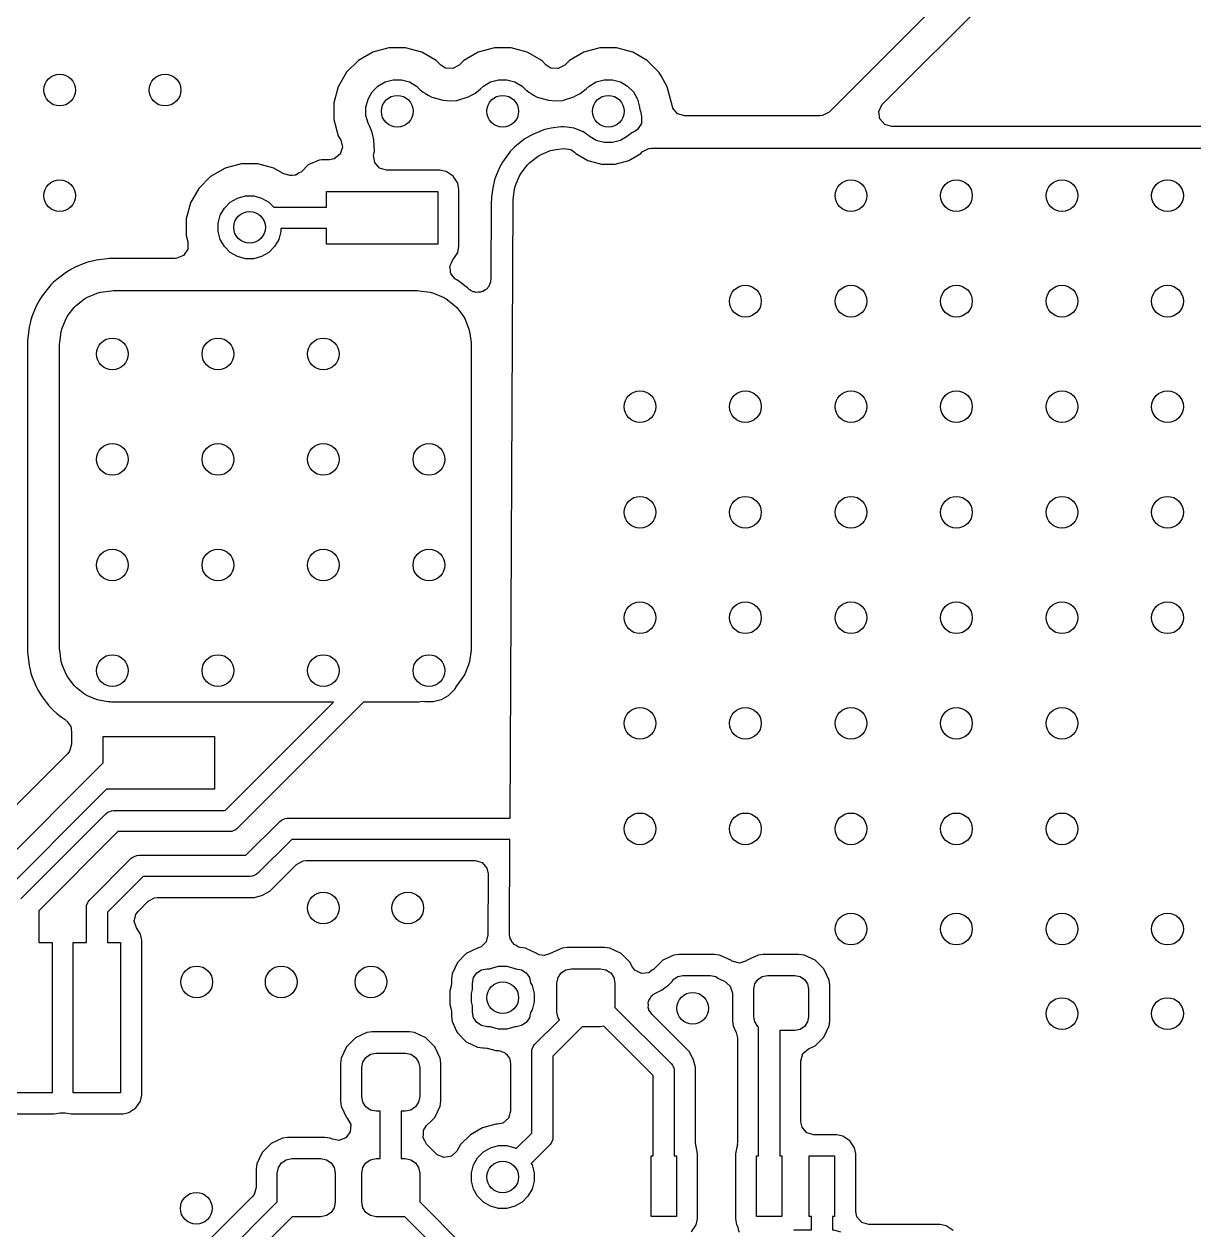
# Model space of a CAD drawing. Extents: x 2.65 to 6.49, y -4.64 to -1.62.
# Drawn here: x 3.8057 to 4.2421, y -2.7677 to -2.3179 of the extents above; entities that cross this region are included whole.
import ezdxf

# ---------------------------------------------------------------- set-up
doc = ezdxf.new("R2010")
doc.units = 0
doc.header["$MEASUREMENT"] = 0
doc.layers.add('BLACK', color=7, linetype='CONTINUOUS')

msp = doc.modelspace()

# ---------------------------------------------------------------- linework, layer by layer
at = {"layer": 'BLACK', "linetype": 'CONTINUOUS'}
for p, q in [((4.20329, -2.2534), (4.10598, -2.35072)), ((4.12595, -2.34775), (4.16527, -2.30843)), ((3.93576, -2.32836), (3.93037, -2.33148)), ((3.94177, -2.32675), (3.93576, -2.32836)), ((3.93576, -2.32836), (3.93576, -2.32836)), ((3.94799, -2.32675), (3.94177, -2.32675)), ((3.95401, -2.32836), (3.94799, -2.32675)), ((3.9594, -2.33148), (3.95401, -2.32836)), ((3.95401, -2.32836), (3.95401, -2.32836)), ((3.95401, -2.32836), (3.95401, -2.32836)), ((3.97513, -2.32836), (3.96974, -2.33148)), ((3.98114, -2.32675), (3.97513, -2.32836)), ((3.97513, -2.32836), (3.97513, -2.32836)), ((3.98736, -2.32675), (3.98114, -2.32675)), ((3.99338, -2.32836), (3.98736, -2.32675)), ((3.99877, -2.33148), (3.99338, -2.32836)), ((3.99338, -2.32836), (3.99338, -2.32836)), ((3.99338, -2.32836), (3.99338, -2.32836)), ((4.0145, -2.32836), (4.00911, -2.33148)), ((4.02051, -2.32675), (4.0145, -2.32836)), ((4.0145, -2.32836), (4.0145, -2.32836)), ((4.02673, -2.32675), (4.02051, -2.32675)), ((4.03275, -2.32836), (4.02673, -2.32675)), ((4.03814, -2.33148), (4.03275, -2.32836)), ((4.03275, -2.32836), (4.03275, -2.32836)), ((4.03275, -2.32836), (4.03275, -2.32836)), ((3.93037, -2.33148), (3.92596, -2.33588)), ((3.93037, -2.33148), (3.93037, -2.33148)), ((3.96111, -2.33319), (3.9594, -2.33148)), ((3.9594, -2.33148), (3.9594, -2.33148)), ((3.96286, -2.33431), (3.96111, -2.33319)), ((3.9656, -2.33451), (3.96286, -2.33431)), ((3.96802, -2.33319), (3.9656, -2.33451)), ((3.96974, -2.33148), (3.96802, -2.33319)), ((3.96974, -2.33148), (3.96974, -2.33148)), ((4.00049, -2.33319), (3.99877, -2.33148)), ((3.99877, -2.33148), (3.99877, -2.33148)), ((4.00223, -2.33431), (4.00049, -2.33319)), ((4.00497, -2.33451), (4.00223, -2.33431)), ((4.00739, -2.33319), (4.00497, -2.33451)), ((4.00911, -2.33148), (4.00739, -2.33319)), ((4.00911, -2.33148), (4.00911, -2.33148)), ((4.04254, -2.33588), (4.03814, -2.33148)), ((4.03814, -2.33148), (4.03814, -2.33148)), ((3.92596, -2.33588), (3.92285, -2.34127)), ((3.92596, -2.33588), (3.92596, -2.33588)), ((3.94036, -2.33948), (3.94334, -2.33868)), ((3.94334, -2.33868), (3.94642, -2.33868)), ((3.94642, -2.33868), (3.9494, -2.33948)), ((3.97973, -2.33948), (3.98271, -2.33868)), ((3.98271, -2.33868), (3.98579, -2.33868)), ((3.98579, -2.33868), (3.98877, -2.33948)), ((4.0191, -2.33948), (4.02208, -2.33868)), ((4.02208, -2.33868), (4.02516, -2.33868)), ((4.02516, -2.33868), (4.02814, -2.33948)), ((4.04331, -2.33721), (4.04254, -2.33588)), ((4.04254, -2.33588), (4.04254, -2.33588)), ((4.04565, -2.34127), (4.04331, -2.33721)), ((3.92285, -2.34127), (3.92124, -2.34728)), ((3.92285, -2.34127), (3.92285, -2.34127)), ((3.93397, -2.34587), (3.93551, -2.3432)), ((3.93551, -2.3432), (3.93769, -2.34102)), ((3.93769, -2.34102), (3.94036, -2.33948)), ((3.9494, -2.33948), (3.95207, -2.34102)), ((3.95207, -2.34102), (3.95331, -2.34226)), ((3.95331, -2.34226), (3.95461, -2.34331)), ((3.95461, -2.34331), (3.95542, -2.34383)), ((3.97378, -2.34375), (3.97598, -2.3421)), ((3.97598, -2.3421), (3.97706, -2.34102)), ((3.97706, -2.34102), (3.97973, -2.33948)), ((3.98877, -2.33948), (3.99144, -2.34102)), ((3.99144, -2.34102), (3.99268, -2.34226)), ((3.99268, -2.34226), (3.99398, -2.34331)), ((3.99398, -2.34331), (3.99479, -2.34383)), ((4.01315, -2.34375), (4.01535, -2.3421)), ((4.01535, -2.3421), (4.01643, -2.34102)), ((4.01643, -2.34102), (4.0191, -2.33948)), ((4.02814, -2.33948), (4.03081, -2.34102)), ((4.03081, -2.34102), (4.03299, -2.3432)), ((4.03299, -2.3432), (4.03453, -2.34587)), ((4.04726, -2.34728), (4.04565, -2.34127)), ((3.92124, -2.34728), (3.92124, -2.35351)), ((3.93317, -2.34885), (3.93397, -2.34587)), ((3.95542, -2.34383), (3.95636, -2.34443)), ((3.95636, -2.34443), (3.95636, -2.34443)), ((3.95636, -2.34443), (3.9575, -2.34507)), ((3.9575, -2.34507), (3.95773, -2.34519)), ((3.95773, -2.34519), (3.962, -2.34631)), ((3.962, -2.34631), (3.96475, -2.34651)), ((3.96475, -2.34651), (3.96717, -2.34644)), ((3.96717, -2.34644), (3.97137, -2.34507)), ((3.97137, -2.34507), (3.97142, -2.34504)), ((3.97142, -2.34504), (3.97233, -2.34454)), ((3.97233, -2.34454), (3.97378, -2.34375)), ((3.99479, -2.34383), (3.99573, -2.34443)), ((3.99573, -2.34443), (3.99573, -2.34443)), ((3.99573, -2.34443), (3.99687, -2.34507)), ((3.99687, -2.34507), (3.9971, -2.34519)), ((3.9971, -2.34519), (4.00137, -2.34631)), ((4.00137, -2.34631), (4.00412, -2.34651)), ((4.00412, -2.34651), (4.00654, -2.34644)), ((4.00654, -2.34644), (4.01074, -2.34507)), ((4.01074, -2.34507), (4.01079, -2.34504)), ((4.01079, -2.34504), (4.0117, -2.34454)), ((4.0117, -2.34454), (4.01315, -2.34375)), ((4.03453, -2.34587), (4.03533, -2.34885)), ((4.04731, -2.3476), (4.04726, -2.34728)), ((4.04726, -2.34728), (4.04726, -2.34728)), ((4.04734, -2.34759), (4.04731, -2.3476)), ((4.0477, -2.34929), (4.04734, -2.34759)), ((4.12457, -2.35051), (4.12572, -2.348)), ((4.12572, -2.348), (4.12595, -2.34775)), ((3.93317, -2.35194), (3.93317, -2.34885)), ((3.93397, -2.35491), (3.93317, -2.35194)), ((4.03533, -2.34885), (4.03533, -2.34922)), ((4.03533, -2.34922), (4.03545, -2.34968)), ((4.03545, -2.34968), (4.03554, -2.35008)), ((4.03554, -2.35008), (4.03558, -2.35026)), ((4.03558, -2.35026), (4.03563, -2.35044)), ((4.03563, -2.35044), (4.03573, -2.35081)), ((4.03573, -2.35081), (4.03595, -2.35185)), ((4.03595, -2.35185), (4.03604, -2.35217)), ((4.03604, -2.35217), (4.03603, -2.35492)), ((4.04951, -2.35137), (4.0477, -2.34929)), ((4.05215, -2.35215), (4.04951, -2.35137)), ((4.10253, -2.35215), (4.05215, -2.35215)), ((4.10356, -2.35203), (4.10253, -2.35215)), ((4.10598, -2.35072), (4.10356, -2.35203)), ((4.12496, -2.35323), (4.12457, -2.35051)), ((3.92124, -2.35351), (3.92285, -2.35952)), ((3.93448, -2.3558), (3.93397, -2.35491)), ((3.9355, -2.35835), (3.93448, -2.3558)), ((4.00122, -2.35694), (3.99999, -2.35727)), ((4.00225, -2.35674), (4.00122, -2.35694)), ((4.00122, -2.35694), (4.00122, -2.35694)), ((4.00226, -2.35673), (4.00225, -2.35674)), ((4.00589, -2.35626), (4.00226, -2.35673)), ((4.00704, -2.35627), (4.00589, -2.35626)), ((4.00589, -2.35626), (4.00589, -2.35626)), ((4.00589, -2.35626), (4.00589, -2.35626)), ((4.00589, -2.35626), (4.00589, -2.35626)), ((4.00819, -2.35629), (4.00704, -2.35627)), ((4.01091, -2.35671), (4.00819, -2.35629)), ((4.00819, -2.35629), (4.00819, -2.35629)), ((4.01425, -2.35804), (4.01091, -2.35671)), ((4.01091, -2.35671), (4.01091, -2.35671)), ((4.01091, -2.35671), (4.01091, -2.35671)), ((4.01091, -2.35671), (4.01091, -2.35671)), ((4.01091, -2.35671), (4.01091, -2.35671)), ((4.03603, -2.35492), (4.03452, -2.35722)), ((4.12677, -2.35531), (4.12496, -2.35323)), ((4.12941, -2.35608), (4.12677, -2.35531)), ((4.2481, -2.35608), (4.12941, -2.35608)), ((3.92285, -2.35952), (3.92285, -2.35952)), ((3.92285, -2.35952), (3.92381, -2.36119)), ((3.92381, -2.36119), (3.92446, -2.36386)), ((3.93615, -2.36102), (3.9355, -2.35835)), ((3.93639, -2.36544), (3.93615, -2.36102)), ((3.99252, -2.36076), (3.98946, -2.36309)), ((3.9934, -2.36017), (3.99252, -2.36076)), ((3.99252, -2.36076), (3.99252, -2.36076)), ((3.9945, -2.35954), (3.9934, -2.36017)), ((3.99544, -2.35907), (3.9945, -2.35954)), ((3.9945, -2.35954), (3.9945, -2.35954)), ((3.99899, -2.35761), (3.99544, -2.35907)), ((3.99544, -2.35907), (3.99544, -2.35907)), ((3.99544, -2.35907), (3.99544, -2.35907)), ((3.99999, -2.35727), (3.99899, -2.35761)), ((4.01425, -2.35805), (4.01425, -2.35804)), ((4.01432, -2.35809), (4.01425, -2.35805)), ((4.01568, -2.35905), (4.01432, -2.35809)), ((4.0159, -2.35923), (4.01568, -2.35905)), ((4.01568, -2.35905), (4.01568, -2.35905)), ((4.01568, -2.35905), (4.01568, -2.35905)), ((4.01643, -2.35976), (4.0159, -2.35923)), ((4.0191, -2.36131), (4.01643, -2.35976)), ((4.02208, -2.3621), (4.0191, -2.36131)), ((4.02814, -2.36131), (4.02516, -2.3621)), ((4.03081, -2.35976), (4.02814, -2.36131)), ((4.03114, -2.35943), (4.03081, -2.35976)), ((4.03127, -2.35935), (4.03114, -2.35943)), ((4.0324, -2.3585), (4.03127, -2.35935)), ((4.03369, -2.3578), (4.0324, -2.3585)), ((4.03452, -2.35722), (4.03369, -2.3578)), ((3.92446, -2.36386), (3.92356, -2.36646)), ((3.93615, -2.36644), (3.9363, -2.36578)), ((3.9363, -2.36578), (3.93639, -2.36544)), ((3.98707, -2.36547), (3.98472, -2.36851)), ((3.98777, -2.36468), (3.98707, -2.36547)), ((3.98867, -2.36378), (3.98777, -2.36468)), ((3.98946, -2.36309), (3.98867, -2.36378)), ((3.98867, -2.36378), (3.98867, -2.36378)), ((3.98946, -2.36309), (3.98946, -2.36309)), ((3.99853, -2.36655), (4.00208, -2.36508)), ((4.00208, -2.36508), (4.00331, -2.36476)), ((4.00331, -2.36476), (4.00694, -2.36428)), ((4.00694, -2.36428), (4.00966, -2.3647)), ((4.00966, -2.3647), (4.01103, -2.36567)), ((4.01103, -2.36567), (4.01152, -2.36616)), ((4.02516, -2.3621), (4.02208, -2.3621)), ((4.03572, -2.36616), (4.03628, -2.3656)), ((4.03628, -2.3656), (4.03869, -2.36428)), ((4.03869, -2.36428), (4.03973, -2.36417)), ((4.03973, -2.36417), (4.24811, -2.36417)), ((3.88665, -2.37006), (3.88064, -2.37167)), ((3.89288, -2.37006), (3.88665, -2.37006)), ((3.89889, -2.37167), (3.89288, -2.37006)), ((3.91169, -2.37041), (3.90911, -2.37298)), ((3.91574, -2.36862), (3.91169, -2.37041)), ((3.91169, -2.37041), (3.91169, -2.37041)), ((3.91672, -2.36851), (3.91574, -2.36862)), ((3.91574, -2.36862), (3.91574, -2.36862)), ((3.91959, -2.36851), (3.91672, -2.36851)), ((3.91672, -2.36851), (3.91672, -2.36851)), ((3.9214, -2.36816), (3.91959, -2.36851)), ((3.92356, -2.36646), (3.9214, -2.36816)), ((3.93607, -2.36687), (3.93615, -2.36644)), ((3.93646, -2.36959), (3.93607, -2.36687)), ((3.93826, -2.37167), (3.93646, -2.36959)), ((3.9835, -2.37049), (3.98303, -2.37143)), ((3.98413, -2.36939), (3.9835, -2.37049)), ((3.98472, -2.36851), (3.98413, -2.36939)), ((3.98413, -2.36939), (3.98413, -2.36939)), ((3.99113, -2.37346), (3.99348, -2.37041)), ((3.99348, -2.37041), (3.99438, -2.36952)), ((3.99438, -2.36952), (3.99743, -2.36718)), ((3.99743, -2.36718), (3.99853, -2.36655)), ((4.01152, -2.36616), (4.01602, -2.36876)), ((4.01602, -2.36876), (4.02103, -2.3701)), ((4.02103, -2.3701), (4.02103, -2.3701)), ((4.02103, -2.3701), (4.02622, -2.3701)), ((4.02622, -2.3701), (4.03123, -2.36876)), ((4.02622, -2.3701), (4.02622, -2.3701)), ((4.03123, -2.36876), (4.03572, -2.36616)), ((3.87525, -2.37478), (3.87085, -2.37918)), ((3.88064, -2.37167), (3.87525, -2.37478)), ((3.87525, -2.37478), (3.87525, -2.37478)), ((3.88064, -2.37167), (3.88064, -2.37167)), ((3.90212, -2.37354), (3.89889, -2.37167)), ((3.90251, -2.37376), (3.90212, -2.37354)), ((3.90495, -2.37441), (3.90251, -2.37376)), ((3.90566, -2.37441), (3.90495, -2.37441)), ((3.9067, -2.3743), (3.90566, -2.37441)), ((3.90679, -2.37425), (3.9067, -2.3743)), ((3.90704, -2.37422), (3.90679, -2.37425)), ((3.90805, -2.37356), (3.90704, -2.37422)), ((3.90911, -2.37298), (3.90805, -2.37356)), ((3.9409, -2.37244), (3.93826, -2.37167)), ((3.9608, -2.37244), (3.9409, -2.37244)), ((3.96311, -2.3729), (3.9608, -2.37244)), ((3.9608, -2.37244), (3.9608, -2.37244)), ((3.96572, -2.37465), (3.96311, -2.3729)), ((3.96311, -2.3729), (3.96311, -2.3729)), ((3.96746, -2.37726), (3.96572, -2.37465)), ((3.98154, -2.37498), (3.9812, -2.37597)), ((3.98303, -2.37143), (3.98154, -2.37497)), ((3.98154, -2.37497), (3.98154, -2.37498)), ((3.98303, -2.37143), (3.98303, -2.37143)), ((3.98901, -2.3781), (3.99049, -2.37455)), ((3.99049, -2.37455), (3.99113, -2.37346)), ((3.87085, -2.37918), (3.86773, -2.38458)), ((3.87085, -2.37918), (3.87085, -2.37918)), ((3.96792, -2.37956), (3.96746, -2.37726)), ((3.96746, -2.37726), (3.96746, -2.37726)), ((3.98066, -2.37823), (3.98009, -2.38236)), ((3.98087, -2.3772), (3.98066, -2.37823)), ((3.9812, -2.37597), (3.98087, -2.3772)), ((3.98087, -2.3772), (3.98087, -2.3772)), ((3.9812, -2.37597), (3.9812, -2.37597)), ((3.98811, -2.38345), (3.98867, -2.37932)), ((3.98867, -2.37932), (3.98901, -2.3781)), ((3.88257, -2.38433), (3.88524, -2.38279)), ((3.88524, -2.38279), (3.88822, -2.38199)), ((3.88822, -2.38199), (3.89131, -2.38199)), ((3.89131, -2.38199), (3.89428, -2.38279)), ((3.89428, -2.38279), (3.89695, -2.38433)), ((3.91849, -2.38624), (3.91849, -2.38034)), ((3.91849, -2.38034), (3.96003, -2.38034)), ((3.96003, -2.38034), (3.96003, -2.40002)), ((3.96792, -2.4008), (3.96792, -2.37956)), ((3.96792, -2.37956), (3.96792, -2.37956)), ((3.98, -2.38352), (3.97998, -2.38405)), ((3.98004, -2.38288), (3.98, -2.38352)), ((3.98, -2.38352), (3.98, -2.38352)), ((3.98009, -2.38236), (3.98004, -2.38288)), ((3.98807, -2.38408), (3.98811, -2.38345)), ((3.86773, -2.38458), (3.86612, -2.39059)), ((3.86773, -2.38458), (3.86773, -2.38458)), ((3.87885, -2.38918), (3.88039, -2.38651)), ((3.88039, -2.38651), (3.88257, -2.38433)), ((3.89695, -2.38433), (3.89887, -2.38624)), ((3.89887, -2.38624), (3.91849, -2.38624)), ((3.97998, -2.38405), (3.97984, -2.41289)), ((3.98698, -2.61417), (3.98807, -2.38408)), ((3.86612, -2.39059), (3.86612, -2.39681)), ((3.87805, -2.39216), (3.87885, -2.38918)), ((3.87805, -2.39524), (3.87805, -2.39216)), ((3.86612, -2.39681), (3.86675, -2.39915)), ((3.87885, -2.39822), (3.87805, -2.39524)), ((3.90147, -2.39524), (3.90068, -2.39822)), ((3.91849, -2.39412), (3.90147, -2.39412)), ((3.90147, -2.39412), (3.90147, -2.39524)), ((3.91849, -2.40002), (3.91849, -2.39412)), ((3.86668, -2.4019), (3.86514, -2.40418)), ((3.86675, -2.39915), (3.86668, -2.4019)), ((3.88039, -2.40089), (3.87885, -2.39822)), ((3.88257, -2.40307), (3.88039, -2.40089)), ((3.89913, -2.40089), (3.89695, -2.40307)), ((3.90068, -2.39822), (3.89913, -2.40089)), ((3.96003, -2.40002), (3.91849, -2.40002)), ((3.96746, -2.4031), (3.96792, -2.4008)), ((3.96792, -2.4008), (3.96792, -2.4008)), ((3.83101, -2.40629), (3.82978, -2.40662)), ((3.83256, -2.40598), (3.83101, -2.40629)), ((3.83101, -2.40629), (3.83101, -2.40629)), ((3.8367, -2.40544), (3.83256, -2.40598)), ((3.83748, -2.40536), (3.8367, -2.40544)), ((3.83812, -2.40532), (3.83748, -2.40536)), ((3.83822, -2.40532), (3.83812, -2.40532)), ((3.8389, -2.4053), (3.83822, -2.40532)), ((3.86203, -2.4053), (3.8389, -2.4053)), ((3.86261, -2.40526), (3.86203, -2.4053)), ((3.86514, -2.40418), (3.86261, -2.40526)), ((3.88524, -2.40461), (3.88257, -2.40307)), ((3.88822, -2.40541), (3.88524, -2.40461)), ((3.89131, -2.40541), (3.88822, -2.40541)), ((3.89428, -2.40461), (3.89131, -2.40541)), ((3.89695, -2.40307), (3.89428, -2.40461)), ((3.96511, -2.40698), (3.96546, -2.40612)), ((3.96545, -2.40611), (3.96547, -2.40609)), ((3.96546, -2.40612), (3.96545, -2.40611)), ((3.96547, -2.40609), (3.96552, -2.40596)), ((3.96552, -2.40596), (3.96565, -2.40581)), ((3.96565, -2.40581), (3.96572, -2.40571)), ((3.96572, -2.40571), (3.96746, -2.4031)), ((3.96746, -2.4031), (3.96746, -2.4031)), ((3.96746, -2.4031), (3.96746, -2.4031)), ((3.82091, -2.41081), (3.81785, -2.41316)), ((3.82222, -2.40994), (3.82091, -2.41081)), ((3.82332, -2.4093), (3.82222, -2.40994)), ((3.82473, -2.4086), (3.82332, -2.4093)), ((3.82332, -2.4093), (3.82332, -2.4093)), ((3.82829, -2.40713), (3.82473, -2.4086)), ((3.82978, -2.40662), (3.82829, -2.40713)), ((3.82829, -2.40713), (3.82829, -2.40713)), ((3.82978, -2.40662), (3.82978, -2.40662)), ((3.9645, -2.40852), (3.96461, -2.40824)), ((3.9647, -2.40959), (3.9645, -2.40852)), ((3.96459, -2.40794), (3.96511, -2.40698)), ((3.96461, -2.40824), (3.96459, -2.40794)), ((3.96478, -2.41068), (3.9647, -2.40959)), ((3.96496, -2.41092), (3.96478, -2.41068)), ((3.96502, -2.41122), (3.96496, -2.41092)), ((3.81577, -2.41509), (3.81473, -2.41628)), ((3.81667, -2.41419), (3.81577, -2.41509)), ((3.81785, -2.41316), (3.81667, -2.41419)), ((3.96577, -2.41201), (3.96502, -2.41122)), ((3.96643, -2.41289), (3.96577, -2.41201)), ((3.96666, -2.41306), (3.96643, -2.41289)), ((3.96715, -2.41334), (3.96666, -2.41306)), ((3.96803, -2.41393), (3.96715, -2.41334)), ((3.97109, -2.41628), (3.96803, -2.41393)), ((3.9793, -2.41499), (3.97905, -2.41583)), ((3.97973, -2.41422), (3.9793, -2.41499)), ((3.97984, -2.4132), (3.97969, -2.4137)), ((3.97969, -2.4137), (3.97973, -2.41422)), ((3.97984, -2.41289), (3.97984, -2.4132)), ((3.81238, -2.41933), (3.81151, -2.42064)), ((3.81473, -2.41628), (3.81238, -2.41933)), ((3.81238, -2.41933), (3.81238, -2.41933)), ((3.81238, -2.41933), (3.81238, -2.41933)), ((3.81473, -2.41628), (3.81473, -2.41628)), ((3.82823, -2.42035), (3.82933, -2.41971)), ((3.82933, -2.41971), (3.83289, -2.41824)), ((3.83289, -2.41824), (3.83412, -2.41791)), ((3.83412, -2.41791), (3.83827, -2.41736)), ((3.83827, -2.41736), (3.8389, -2.41732)), ((3.8389, -2.41732), (3.95244, -2.41732)), ((3.95244, -2.41732), (3.95307, -2.41736)), ((3.95307, -2.41736), (3.95721, -2.41791)), ((3.95721, -2.41791), (3.95844, -2.41824)), ((3.95844, -2.41824), (3.962, -2.41971)), ((3.962, -2.41971), (3.96311, -2.42035)), ((3.97188, -2.41697), (3.97109, -2.41628)), ((3.97203, -2.41708), (3.97188, -2.41697)), ((3.97237, -2.41723), (3.97203, -2.41708)), ((3.97325, -2.41775), (3.97237, -2.41723)), ((3.97371, -2.41778), (3.97325, -2.41775)), ((3.97424, -2.41801), (3.97371, -2.41778)), ((3.97511, -2.41788), (3.97424, -2.41801)), ((3.97599, -2.41795), (3.97511, -2.41788)), ((3.97645, -2.4177), (3.97599, -2.41795)), ((3.97696, -2.41763), (3.97645, -2.4177)), ((3.97763, -2.41705), (3.97696, -2.41763)), ((3.97841, -2.41663), (3.97763, -2.41705)), ((3.97866, -2.41617), (3.97841, -2.41663)), ((3.97905, -2.41583), (3.97866, -2.41617)), ((3.81018, -2.42316), (3.8087, -2.42672)), ((3.81087, -2.42175), (3.81018, -2.42316)), ((3.81018, -2.42316), (3.81018, -2.42316)), ((3.81151, -2.42064), (3.81087, -2.42175)), ((3.82193, -2.42666), (3.82427, -2.4236)), ((3.82427, -2.4236), (3.82517, -2.4227)), ((3.82517, -2.4227), (3.82823, -2.42035)), ((3.96311, -2.42035), (3.96617, -2.4227)), ((3.96617, -2.4227), (3.96707, -2.4236)), ((3.96707, -2.4236), (3.96941, -2.42666)), ((3.8082, -2.42821), (3.80787, -2.42944)), ((3.8087, -2.42672), (3.8082, -2.42821)), ((3.8082, -2.42821), (3.8082, -2.42821)), ((3.8087, -2.42672), (3.8087, -2.42672)), ((3.81981, -2.43132), (3.82129, -2.42776)), ((3.82129, -2.42776), (3.82193, -2.42666)), ((3.96941, -2.42666), (3.97005, -2.42776)), ((3.97005, -2.42776), (3.97152, -2.43132)), ((3.80756, -2.43098), (3.80701, -2.43512)), ((3.80787, -2.42944), (3.80756, -2.43098)), ((3.81894, -2.43669), (3.81948, -2.43255)), ((3.81948, -2.43255), (3.81981, -2.43132)), ((3.81948, -2.43255), (3.81948, -2.43255)), ((3.97152, -2.43132), (3.97185, -2.43255)), ((3.97185, -2.43255), (3.9724, -2.43669)), ((3.8069, -2.43654), (3.80687, -2.43733)), ((3.80687, -2.43733), (3.80687, -2.55086)), ((3.80694, -2.4359), (3.8069, -2.43654)), ((3.80701, -2.43512), (3.80694, -2.4359)), ((3.8189, -2.43733), (3.81894, -2.43669)), ((3.8189, -2.55086), (3.8189, -2.43733)), ((3.9724, -2.43669), (3.97244, -2.43733)), ((3.97244, -2.43733), (3.97244, -2.55086)), ((3.80687, -2.55086), (3.8069, -2.55165)), ((3.8069, -2.55165), (3.80694, -2.55229)), ((3.80694, -2.55229), (3.80701, -2.55307)), ((3.80701, -2.55307), (3.80756, -2.55721)), ((3.81894, -2.5515), (3.8189, -2.55086)), ((3.81948, -2.55564), (3.81894, -2.5515)), ((3.9724, -2.5515), (3.97185, -2.55564)), ((3.97244, -2.55086), (3.9724, -2.5515)), ((3.9724, -2.5515), (3.9724, -2.5515)), ((3.80756, -2.55721), (3.80787, -2.55875)), ((3.80787, -2.55875), (3.8082, -2.55998)), ((3.81981, -2.55687), (3.81948, -2.55564)), ((3.82129, -2.56043), (3.81981, -2.55687)), ((3.97152, -2.55687), (3.97005, -2.56043)), ((3.97185, -2.55564), (3.97152, -2.55687)), ((3.8082, -2.55998), (3.8087, -2.56147)), ((3.8087, -2.56147), (3.8087, -2.56147)), ((3.8087, -2.56147), (3.81018, -2.56503)), ((3.82193, -2.56153), (3.82129, -2.56043)), ((3.82427, -2.56459), (3.82193, -2.56153)), ((3.96941, -2.56153), (3.96707, -2.56459)), ((3.97005, -2.56043), (3.96941, -2.56153)), ((3.81018, -2.56503), (3.81087, -2.56644)), ((3.81087, -2.56644), (3.81087, -2.56644)), ((3.81087, -2.56644), (3.81151, -2.56755)), ((3.81151, -2.56755), (3.81238, -2.56886)), ((3.82517, -2.56549), (3.82427, -2.56459)), ((3.82823, -2.56784), (3.82517, -2.56549)), ((3.82933, -2.56847), (3.82823, -2.56784)), ((3.96388, -2.56843), (3.96121, -2.56997)), ((3.96606, -2.56625), (3.96388, -2.56843)), ((3.96695, -2.5647), (3.96606, -2.56625)), ((3.96707, -2.56459), (3.96695, -2.5647)), ((3.81238, -2.56886), (3.81389, -2.57082)), ((3.81389, -2.57082), (3.81473, -2.57191)), ((3.81473, -2.57191), (3.81577, -2.5731)), ((3.83289, -2.56995), (3.82933, -2.56847)), ((3.83412, -2.57028), (3.83289, -2.56995)), ((3.83629, -2.57056), (3.83412, -2.57028)), ((3.83704, -2.57077), (3.83629, -2.57056)), ((3.83782, -2.57077), (3.83704, -2.57077)), ((3.83827, -2.57082), (3.83782, -2.57077)), ((3.8389, -2.57087), (3.83827, -2.57082)), ((3.92111, -2.57087), (3.8389, -2.57087)), ((3.88072, -2.61125), (3.92111, -2.57087)), ((3.93224, -2.57087), (3.88514, -2.61797)), ((3.95244, -2.57087), (3.93224, -2.57087)), ((3.95307, -2.57082), (3.95244, -2.57087)), ((3.95352, -2.57077), (3.95307, -2.57082)), ((3.95461, -2.57062), (3.95352, -2.57077)), ((3.95515, -2.57077), (3.95461, -2.57062)), ((3.95823, -2.57077), (3.95515, -2.57077)), ((3.96121, -2.56997), (3.95823, -2.57077)), ((3.81577, -2.5731), (3.81667, -2.574)), ((3.81667, -2.574), (3.81785, -2.57503)), ((3.81785, -2.57503), (3.81952, -2.57631)), ((3.81952, -2.57631), (3.82091, -2.57738)), ((3.82091, -2.57738), (3.82091, -2.57738)), ((3.82091, -2.57738), (3.82119, -2.57757)), ((3.82119, -2.57757), (3.82139, -2.57781)), ((3.82139, -2.57781), (3.82168, -2.57794)), ((3.82168, -2.57794), (3.82226, -2.57885)), ((3.82226, -2.57885), (3.82295, -2.57968)), ((3.82295, -2.57968), (3.82303, -2.58005)), ((3.82303, -2.58005), (3.82316, -2.58026)), ((3.82316, -2.58026), (3.82327, -2.58122)), ((3.82327, -2.58122), (3.82336, -2.58163)), ((3.82336, -2.58183), (3.82335, -2.58189)), ((3.82335, -2.58189), (3.82335, -2.58654)), ((3.82336, -2.58163), (3.82336, -2.58183)), ((3.83518, -2.59345), (3.83518, -2.58365)), ((3.83518, -2.58365), (3.87672, -2.58365)), ((3.87672, -2.58365), (3.87672, -2.60334)), ((3.82192, -2.58998), (3.76901, -2.6429)), ((3.82257, -2.58918), (3.82192, -2.58998)), ((3.82258, -2.58917), (3.82257, -2.58918)), ((3.82257, -2.58918), (3.82257, -2.58918)), ((3.82257, -2.58918), (3.82257, -2.58918)), ((3.82296, -2.58787), (3.82258, -2.58917)), ((3.82335, -2.58654), (3.82296, -2.58787)), ((3.77884, -2.64979), (3.83518, -2.59345)), ((3.83644, -2.60334), (3.78556, -2.65421)), ((3.87672, -2.60334), (3.83644, -2.60334)), ((3.80443, -2.64423), (3.83626, -2.61241)), ((3.83626, -2.61241), (3.83686, -2.61192)), ((3.83686, -2.61192), (3.83828, -2.61133)), ((3.83828, -2.61133), (3.83905, -2.61125)), ((3.83905, -2.61125), (3.88072, -2.61125)), ((3.88844, -2.62795), (3.90107, -2.61533)), ((3.90107, -2.61533), (3.90167, -2.61484)), ((3.90167, -2.61484), (3.90309, -2.61425)), ((3.90309, -2.61425), (3.90385, -2.61417)), ((3.90385, -2.61417), (3.98698, -2.61417)), ((3.84068, -2.61913), (3.81115, -2.64865)), ((3.88235, -2.61913), (3.84068, -2.61913)), ((3.88312, -2.61905), (3.88235, -2.61913)), ((3.88454, -2.61846), (3.88312, -2.61905)), ((3.88514, -2.61797), (3.88454, -2.61846)), ((3.90549, -2.62205), (3.89286, -2.63467)), ((3.98694, -2.62205), (3.90549, -2.62205)), ((3.98678, -2.65755), (3.98694, -2.62205)), ((3.83002, -2.64472), (3.84564, -2.62911)), ((3.84564, -2.62911), (3.84624, -2.62862)), ((3.84624, -2.62862), (3.84766, -2.62803)), ((3.84766, -2.62803), (3.84843, -2.62795)), ((3.84843, -2.62795), (3.88844, -2.62795)), ((3.89954, -2.63915), (3.90733, -2.63137)), ((3.90733, -2.63137), (3.90974, -2.63005)), ((3.90974, -2.63005), (3.91078, -2.62994)), ((3.91078, -2.62994), (3.97391, -2.62994)), ((3.97391, -2.62994), (3.97655, -2.63072)), ((3.97655, -2.63072), (3.97835, -2.63279)), ((3.85006, -2.63583), (3.83675, -2.64914)), ((3.89008, -2.63583), (3.85006, -2.63583)), ((3.89084, -2.63575), (3.89008, -2.63583)), ((3.89226, -2.63516), (3.89084, -2.63575)), ((3.89286, -2.63467), (3.89226, -2.63516)), ((3.97835, -2.63279), (3.97879, -2.63485)), ((3.97879, -2.63485), (3.97869, -2.65752)), ((3.89734, -2.64136), (3.89954, -2.63915)), ((3.82953, -2.64532), (3.83002, -2.64472)), ((3.8519, -2.64515), (3.85431, -2.64383)), ((3.85431, -2.64383), (3.85535, -2.64372)), ((3.85535, -2.64372), (3.89163, -2.64372)), ((3.89163, -2.64372), (3.89464, -2.64291)), ((3.89163, -2.64372), (3.89163, -2.64372)), ((3.89464, -2.64291), (3.89734, -2.64136)), ((3.81115, -2.64865), (3.81115, -2.66045)), ((3.82887, -2.64751), (3.82895, -2.64674)), ((3.82887, -2.66045), (3.82887, -2.64751)), ((3.82895, -2.64674), (3.82953, -2.64532)), ((3.83675, -2.64914), (3.83675, -2.66045)), ((3.84746, -2.64977), (3.84816, -2.64889)), ((3.84816, -2.64889), (3.8519, -2.64515)), ((3.84673, -2.65243), (3.84706, -2.65122)), ((3.84677, -2.65256), (3.84673, -2.65243)), ((3.84674, -2.65269), (3.84677, -2.65256)), ((3.84718, -2.65386), (3.84674, -2.65269)), ((3.84706, -2.65122), (3.84733, -2.65)), ((3.84755, -2.65505), (3.84718, -2.65386)), ((3.84733, -2.65), (3.84744, -2.64985)), ((3.84744, -2.64985), (3.84746, -2.64977)), ((3.8491, -2.65737), (3.84755, -2.65505)), ((3.84956, -2.65968), (3.8491, -2.65737)), ((3.8491, -2.65737), (3.8491, -2.65737)), ((3.97867, -2.65761), (3.9781, -2.6602)), ((3.97869, -2.65761), (3.97867, -2.65761)), ((3.97869, -2.65752), (3.97869, -2.65761)), ((3.97869, -2.65761), (3.97869, -2.65761)), ((3.97869, -2.65761), (3.97869, -2.65761)), ((3.97869, -2.65761), (3.97869, -2.65761)), ((3.98682, -2.65783), (3.98678, -2.65755)), ((3.98679, -2.65795), (3.98682, -2.65783)), ((3.98686, -2.65814), (3.98679, -2.65795)), ((3.98699, -2.65901), (3.98686, -2.65814)), ((3.81115, -2.66045), (3.81608, -2.66045)), ((3.81608, -2.66045), (3.81608, -2.71656)), ((3.82395, -2.71656), (3.82395, -2.66045)), ((3.82395, -2.66045), (3.82887, -2.66045)), ((3.83675, -2.66045), (3.84167, -2.66045)), ((3.84167, -2.66045), (3.84167, -2.71656)), ((3.84956, -2.71733), (3.84956, -2.65968)), ((3.84956, -2.65968), (3.84956, -2.65968)), ((3.84956, -2.65968), (3.84956, -2.65968)), ((3.84956, -2.65968), (3.84956, -2.65968)), ((3.97487, -2.66264), (3.97062, -2.66462)), ((3.97518, -2.66255), (3.97487, -2.66264)), ((3.97615, -2.66214), (3.97518, -2.66255)), ((3.9781, -2.6602), (3.97615, -2.66214)), ((3.98746, -2.65972), (3.98699, -2.65901)), ((3.98776, -2.66052), (3.98746, -2.65972)), ((3.9882, -2.66085), (3.98776, -2.66052)), ((3.98851, -2.6613), (3.9882, -2.66085)), ((3.98929, -2.66165), (3.98851, -2.6613)), ((3.98997, -2.66216), (3.98929, -2.66165)), ((3.99058, -2.66238), (3.98997, -2.66216)), ((3.99075, -2.66238), (3.99058, -2.66238)), ((3.99269, -2.66264), (3.99075, -2.66238)), ((3.99694, -2.66462), (3.99269, -2.66264)), ((4.00636, -2.66264), (4.00172, -2.6648)), ((4.00637, -2.66264), (4.00636, -2.66264)), ((4.0083, -2.66238), (4.00637, -2.66264)), ((4.02225, -2.66238), (4.0083, -2.66238)), ((4.02419, -2.66264), (4.02225, -2.66238)), ((4.02225, -2.66238), (4.02225, -2.66238)), ((4.02225, -2.66238), (4.02225, -2.66238)), ((4.02225, -2.66238), (4.02225, -2.66238)), ((4.02844, -2.66462), (4.02419, -2.66264)), ((4.02419, -2.66264), (4.02419, -2.66264)), ((3.97062, -2.66462), (3.9673, -2.66794)), ((3.9971, -2.66478), (3.99694, -2.66462)), ((3.99784, -2.66505), (3.9971, -2.66478)), ((3.99972, -2.66535), (3.99784, -2.66505)), ((4.00167, -2.66469), (3.99972, -2.66535)), ((4.00172, -2.6648), (4.00167, -2.66469)), ((4.03176, -2.66794), (4.02844, -2.66462)), ((4.04392, -2.66713), (4.04037, -2.67068)), ((4.04808, -2.66519), (4.04392, -2.66713)), ((4.04997, -2.66494), (4.04808, -2.66519)), ((4.04808, -2.66519), (4.04808, -2.66519)), ((4.06326, -2.66494), (4.04997, -2.66494)), ((4.04997, -2.66494), (4.04997, -2.66494)), ((4.06515, -2.66519), (4.06326, -2.66494)), ((4.06326, -2.66494), (4.06326, -2.66494)), ((4.06931, -2.66713), (4.06515, -2.66519)), ((4.06515, -2.66519), (4.06515, -2.66519)), ((4.06956, -2.66731), (4.06931, -2.66713)), ((4.06989, -2.66751), (4.06956, -2.66731)), ((4.07516, -2.66731), (4.07256, -2.66818)), ((4.07541, -2.66713), (4.07516, -2.66731)), ((4.07957, -2.66519), (4.07541, -2.66713)), ((4.08147, -2.66494), (4.07957, -2.66519)), ((4.07957, -2.66519), (4.07957, -2.66519)), ((4.09475, -2.66494), (4.08147, -2.66494)), ((4.08147, -2.66494), (4.08147, -2.66494)), ((4.09665, -2.66519), (4.09475, -2.66494)), ((4.09475, -2.66494), (4.09475, -2.66494)), ((4.10081, -2.66713), (4.09665, -2.66519)), ((4.09665, -2.66519), (4.09665, -2.66519)), ((4.10405, -2.67037), (4.10081, -2.66713)), ((4.10081, -2.66713), (4.10081, -2.66713)), ((3.9673, -2.66794), (3.96531, -2.67219)), ((3.97336, -2.67362), (3.97454, -2.67186)), ((3.97454, -2.67186), (3.97629, -2.67069)), ((3.97629, -2.67069), (3.97837, -2.67028)), ((3.97837, -2.67028), (3.97958, -2.67028)), ((3.97958, -2.67028), (3.97973, -2.67019)), ((3.97973, -2.67019), (3.98271, -2.66939)), ((3.98271, -2.66939), (3.98579, -2.66939)), ((3.98579, -2.66939), (3.98877, -2.67019)), ((3.98877, -2.67019), (3.98892, -2.67028)), ((3.98892, -2.67028), (3.98919, -2.67028)), ((3.98919, -2.67028), (3.99126, -2.67069)), ((3.99126, -2.67069), (3.99302, -2.67186)), ((3.99302, -2.67186), (3.99419, -2.67362)), ((4.00486, -2.67362), (4.00603, -2.67186)), ((4.00603, -2.67186), (4.00779, -2.67069)), ((4.00779, -2.67069), (4.00986, -2.67028)), ((4.00986, -2.67028), (4.02069, -2.67028)), ((4.02069, -2.67028), (4.02276, -2.67069)), ((4.02276, -2.67069), (4.02452, -2.67186)), ((4.02452, -2.67186), (4.02569, -2.67362)), ((4.03243, -2.66938), (4.03176, -2.66794)), ((4.03351, -2.67088), (4.03243, -2.66938)), ((4.03597, -2.67212), (4.03351, -2.67088)), ((4.0387, -2.67184), (4.03597, -2.67212)), ((4.04027, -2.67058), (4.0387, -2.67184)), ((4.04037, -2.67068), (4.04027, -2.67058)), ((4.07256, -2.66818), (4.06989, -2.66751)), ((4.10599, -2.67453), (4.10405, -2.67037)), ((3.96506, -2.67596), (3.96489, -2.67722)), ((3.96531, -2.67219), (3.96506, -2.67413)), ((3.96506, -2.67413), (3.96506, -2.67413)), ((3.96506, -2.67413), (3.96506, -2.67596)), ((3.97295, -2.67569), (3.97336, -2.67362)), ((3.97295, -2.67803), (3.97295, -2.67569)), ((3.99419, -2.67362), (3.99458, -2.67558)), ((3.99458, -2.67558), (3.99516, -2.67658)), ((4.00445, -2.67569), (4.00486, -2.67362)), ((4.00445, -2.68652), (4.00445, -2.67569)), ((4.02569, -2.67362), (4.0261, -2.67569)), ((4.0261, -2.67569), (4.0261, -2.68471)), ((4.04531, -2.67689), (4.04609, -2.6764)), ((4.04609, -2.6764), (4.04732, -2.67517)), ((4.04732, -2.67517), (4.04788, -2.67433)), ((4.04788, -2.67433), (4.04954, -2.67322)), ((4.04954, -2.67322), (4.0515, -2.67283)), ((4.0515, -2.67283), (4.06173, -2.67283)), ((4.06173, -2.67283), (4.06369, -2.67322)), ((4.06369, -2.67322), (4.06474, -2.67393)), ((4.06474, -2.67393), (4.06502, -2.67405)), ((4.06502, -2.67405), (4.06534, -2.67423)), ((4.06534, -2.67423), (4.06534, -2.67423)), ((4.06534, -2.67423), (4.06551, -2.67432)), ((4.06551, -2.67432), (4.06551, -2.67432)), ((4.06551, -2.67432), (4.06551, -2.67432)), ((4.06551, -2.67432), (4.06551, -2.67432)), ((4.06551, -2.67432), (4.06631, -2.67466)), ((4.06631, -2.67466), (4.06704, -2.67498)), ((4.06704, -2.67498), (4.06915, -2.67674)), ((4.07787, -2.67795), (4.07826, -2.67599)), ((4.07826, -2.67599), (4.07937, -2.67433)), ((4.07937, -2.67433), (4.08103, -2.67322)), ((4.08103, -2.67322), (4.08299, -2.67283)), ((4.08299, -2.67283), (4.09323, -2.67283)), ((4.09323, -2.67283), (4.09519, -2.67322)), ((4.09519, -2.67322), (4.09685, -2.67433)), ((4.09685, -2.67433), (4.09796, -2.67599)), ((4.09796, -2.67599), (4.09835, -2.67795)), ((4.10624, -2.67643), (4.10599, -2.67453)), ((3.96489, -2.67722), (3.96455, -2.67851)), ((3.96455, -2.67851), (3.96455, -2.67851)), ((3.96455, -2.67851), (3.96455, -2.6837)), ((3.97254, -2.67956), (3.97295, -2.67803)), ((3.97254, -2.68264), (3.97254, -2.67956)), ((3.99516, -2.67658), (3.99596, -2.67956)), ((3.99596, -2.67956), (3.99596, -2.68264)), ((4.03926, -2.68135), (4.03967, -2.68051)), ((4.03967, -2.68051), (4.04016, -2.68015)), ((4.04016, -2.68015), (4.04035, -2.6799)), ((4.04035, -2.6799), (4.04075, -2.67963)), ((4.04075, -2.67963), (4.04094, -2.67951)), ((4.04094, -2.67951), (4.04375, -2.67816)), ((4.04375, -2.67816), (4.04532, -2.6769)), ((4.04532, -2.6769), (4.04531, -2.67689)), ((4.06915, -2.67674), (4.06998, -2.67936)), ((4.06998, -2.67936), (4.06998, -2.67946)), ((4.06998, -2.67946), (4.06998, -2.68971)), ((4.07787, -2.68819), (4.07787, -2.67795)), ((4.09835, -2.67795), (4.09835, -2.68819)), ((4.10624, -2.68971), (4.10624, -2.67643)), ((3.96455, -2.6837), (3.96489, -2.68499)), ((3.96489, -2.68499), (3.96506, -2.68625)), ((3.97295, -2.68418), (3.97254, -2.68264)), ((3.97295, -2.68652), (3.97295, -2.68418)), ((3.99596, -2.68264), (3.99516, -2.68562)), ((4.0261, -2.68471), (4.04708, -2.70568)), ((4.03846, -2.68298), (4.03866, -2.68256)), ((4.03857, -2.68391), (4.03846, -2.68298)), ((4.0385, -2.68485), (4.03857, -2.68391)), ((4.03872, -2.68525), (4.0385, -2.68485)), ((4.03866, -2.68256), (4.0387, -2.6821)), ((4.0387, -2.6821), (4.03926, -2.68135)), ((4.03877, -2.68571), (4.03872, -2.68525)), ((3.96506, -2.68625), (3.96506, -2.68807)), ((3.96506, -2.68807), (3.96531, -2.69001)), ((3.97336, -2.68859), (3.97295, -2.68652)), ((3.97454, -2.69034), (3.97336, -2.68859)), ((3.99419, -2.68859), (3.99302, -2.69034)), ((3.99458, -2.68663), (3.99419, -2.68859)), ((3.99516, -2.68562), (3.99458, -2.68663)), ((3.99623, -2.69847), (4.00536, -2.68934)), ((4.00486, -2.68859), (4.00445, -2.68652)), ((4.00536, -2.68934), (4.00486, -2.68859)), ((4.03937, -2.68644), (4.03877, -2.68571)), ((4.03982, -2.68726), (4.03937, -2.68644)), ((4.05376, -2.7012), (4.03982, -2.68726)), ((4.06998, -2.68971), (4.07023, -2.69161)), ((4.07826, -2.69015), (4.07787, -2.68819)), ((4.09835, -2.68819), (4.09796, -2.69015)), ((4.10599, -2.69161), (4.10624, -2.68971)), ((3.93353, -2.69413), (3.92928, -2.69612)), ((3.93547, -2.69388), (3.93353, -2.69413)), ((3.93353, -2.69413), (3.93353, -2.69413)), ((3.94941, -2.69388), (3.93547, -2.69388)), ((3.95135, -2.69413), (3.94941, -2.69388)), ((3.94941, -2.69388), (3.94941, -2.69388)), ((3.94941, -2.69388), (3.94941, -2.69388)), ((3.94941, -2.69388), (3.94941, -2.69388)), ((3.9556, -2.69612), (3.95135, -2.69413)), ((3.95135, -2.69413), (3.95135, -2.69413)), ((3.96531, -2.69001), (3.96531, -2.69001)), ((3.96531, -2.69001), (3.9671, -2.69385)), ((3.9671, -2.69385), (3.9673, -2.69427)), ((3.9673, -2.69427), (3.97062, -2.69758)), ((3.97629, -2.69152), (3.97454, -2.69034)), ((3.97837, -2.69193), (3.97629, -2.69152)), ((3.97958, -2.69193), (3.97837, -2.69193)), ((3.97973, -2.69201), (3.97958, -2.69193)), ((3.98271, -2.69281), (3.97973, -2.69201)), ((3.98579, -2.69281), (3.98271, -2.69281)), ((3.98877, -2.69201), (3.98579, -2.69281)), ((3.98892, -2.69193), (3.98877, -2.69201)), ((3.98919, -2.69193), (3.98892, -2.69193)), ((3.99126, -2.69152), (3.98919, -2.69193)), ((3.99302, -2.69034), (3.99126, -2.69152)), ((4.01391, -2.69193), (4.00295, -2.70289)), ((4.02069, -2.69193), (4.01391, -2.69193)), ((4.02194, -2.69168), (4.02069, -2.69193)), ((4.04035, -2.7101), (4.02194, -2.69168)), ((4.07023, -2.69161), (4.07023, -2.69161)), ((4.07023, -2.69161), (4.07137, -2.69406)), ((4.07137, -2.69406), (4.07183, -2.69612)), ((4.07937, -2.69181), (4.07826, -2.69015)), ((4.07972, -2.69204), (4.07937, -2.69181)), ((4.07972, -2.74014), (4.07972, -2.69204)), ((4.09323, -2.69331), (4.0876, -2.69331)), ((4.0876, -2.69331), (4.0876, -2.74014)), ((4.09519, -2.69292), (4.09323, -2.69331)), ((4.09685, -2.69181), (4.09519, -2.69292)), ((4.09796, -2.69015), (4.09685, -2.69181)), ((4.10405, -2.69577), (4.10599, -2.69161)), ((3.92928, -2.69612), (3.92596, -2.69943)), ((3.95892, -2.69943), (3.9556, -2.69612)), ((3.97062, -2.69758), (3.97487, -2.69957)), ((3.99574, -2.69907), (3.99623, -2.69847)), ((4.07183, -2.69612), (4.07183, -2.73529)), ((4.10081, -2.69901), (4.10405, -2.69577)), ((3.92596, -2.69943), (3.92398, -2.70369)), ((3.93203, -2.70511), (3.9332, -2.70336)), ((3.9332, -2.70336), (3.93496, -2.70218)), ((3.93496, -2.70218), (3.93703, -2.70177)), ((3.93703, -2.70177), (3.94785, -2.70177)), ((3.94785, -2.70177), (3.94993, -2.70218)), ((3.94993, -2.70218), (3.95168, -2.70336)), ((3.95168, -2.70336), (3.95286, -2.70511)), ((3.96091, -2.70369), (3.95892, -2.69943)), ((3.97487, -2.69957), (3.97681, -2.69982)), ((3.97681, -2.69982), (3.97734, -2.69982)), ((3.97734, -2.69982), (3.97829, -2.69992)), ((3.97829, -2.69992), (3.97845, -2.69995)), ((3.97845, -2.69995), (3.98166, -2.70081)), ((3.98166, -2.70081), (3.98278, -2.70081)), ((3.98278, -2.70081), (3.98325, -2.7009)), ((3.98325, -2.7009), (3.98406, -2.70132)), ((3.98406, -2.70132), (3.98494, -2.70158)), ((3.98494, -2.70158), (3.98526, -2.70195)), ((3.98526, -2.70195), (3.98569, -2.70217)), ((3.98569, -2.70217), (3.98614, -2.70297)), ((3.98614, -2.70297), (3.98674, -2.70366)), ((3.99508, -2.70126), (3.99515, -2.70049)), ((3.99508, -2.7316), (3.99508, -2.70126)), ((3.99515, -2.70049), (3.99574, -2.69907)), ((4.00295, -2.70289), (4.00295, -2.73323)), ((4.05509, -2.7035), (4.05376, -2.7012)), ((4.05376, -2.7012), (4.05376, -2.7012)), ((4.09549, -2.7046), (4.09627, -2.70196)), ((4.09627, -2.70196), (4.09831, -2.70018)), ((4.09831, -2.70018), (4.10081, -2.69901)), ((3.92398, -2.70369), (3.92372, -2.70563)), ((3.92372, -2.70563), (3.92372, -2.70563)), ((3.92372, -2.70563), (3.92372, -2.71957)), ((3.93161, -2.70719), (3.93203, -2.70511)), ((3.93161, -2.71801), (3.93161, -2.70719)), ((3.95286, -2.70511), (3.95327, -2.70719)), ((3.95327, -2.70719), (3.95327, -2.71801)), ((3.961, -2.70437), (3.96091, -2.70369)), ((3.96116, -2.70563), (3.961, -2.70437)), ((3.96116, -2.71957), (3.96116, -2.70563)), ((3.96116, -2.70563), (3.96116, -2.70563)), ((3.98674, -2.70366), (3.98687, -2.70424)), ((3.98687, -2.70424), (3.98705, -2.70456)), ((3.98705, -2.70456), (3.98703, -2.70498)), ((3.98703, -2.70498), (3.98719, -2.70569)), ((3.98719, -2.70569), (3.98719, -2.72341)), ((4.04708, -2.70568), (4.04756, -2.70628)), ((4.04756, -2.70628), (4.04765, -2.70647)), ((4.04765, -2.70647), (4.04815, -2.7077)), ((4.04815, -2.7077), (4.04823, -2.70846)), ((4.05532, -2.7039), (4.05509, -2.7035)), ((4.05605, -2.70663), (4.05532, -2.7039)), ((4.05612, -2.70691), (4.05605, -2.70663)), ((4.05612, -2.73529), (4.05612, -2.70691)), ((4.09549, -2.72736), (4.09549, -2.7046)), ((4.04035, -2.74014), (4.04035, -2.7101)), ((4.04823, -2.70846), (4.04823, -2.74014)), ((3.81608, -2.71656), (3.79836, -2.71656)), ((3.84167, -2.71656), (3.82395, -2.71656)), ((3.84736, -2.72225), (3.8491, -2.71964)), ((3.8491, -2.71964), (3.84953, -2.7175)), ((3.8491, -2.71964), (3.8491, -2.71964)), ((3.8491, -2.71964), (3.8491, -2.71964)), ((3.84953, -2.7175), (3.84956, -2.71733)), ((3.92372, -2.71957), (3.92398, -2.72151)), ((3.93203, -2.72008), (3.93161, -2.71801)), ((3.9332, -2.72184), (3.93203, -2.72008)), ((3.95286, -2.72008), (3.95168, -2.72184)), ((3.95327, -2.71801), (3.95286, -2.72008)), ((3.96091, -2.72151), (3.96116, -2.71957)), ((3.7981, -2.72445), (3.81685, -2.72445)), ((3.81685, -2.72445), (3.81906, -2.72401)), ((3.81906, -2.72401), (3.82097, -2.72401)), ((3.82097, -2.72401), (3.82317, -2.72445)), ((3.82317, -2.72445), (3.82317, -2.72445)), ((3.82317, -2.72445), (3.84244, -2.72445)), ((3.84244, -2.72445), (3.84318, -2.7243)), ((3.84244, -2.72445), (3.84244, -2.72445)), ((3.84318, -2.7243), (3.84475, -2.72399)), ((3.84475, -2.72399), (3.84736, -2.72225)), ((3.84475, -2.72399), (3.84475, -2.72399)), ((3.84475, -2.72399), (3.84475, -2.72399)), ((3.92398, -2.72151), (3.92398, -2.72151)), ((3.92398, -2.72151), (3.92596, -2.72576)), ((3.92596, -2.72576), (3.92622, -2.72602)), ((3.93496, -2.72301), (3.9332, -2.72184)), ((3.93703, -2.72343), (3.93496, -2.72301)), ((3.9385, -2.72343), (3.93703, -2.72343)), ((3.9385, -2.74114), (3.9385, -2.72343)), ((3.94785, -2.72343), (3.94638, -2.72343)), ((3.94638, -2.72343), (3.94638, -2.74114)), ((3.94993, -2.72301), (3.94785, -2.72343)), ((3.95168, -2.72184), (3.94993, -2.72301)), ((3.95738, -2.7273), (3.95892, -2.72576)), ((3.95892, -2.72576), (3.96091, -2.72151)), ((3.98719, -2.72341), (3.98641, -2.72604)), ((3.92622, -2.72602), (3.92754, -2.72844)), ((3.92754, -2.72844), (3.92734, -2.73118)), ((3.95483, -2.73043), (3.95585, -2.72883)), ((3.95585, -2.72883), (3.95738, -2.7273)), ((3.97665, -2.72963), (3.97215, -2.73222)), ((3.98166, -2.72829), (3.97665, -2.72963)), ((3.9823, -2.72829), (3.98166, -2.72829)), ((3.98433, -2.72785), (3.9823, -2.72829)), ((3.98641, -2.72604), (3.98433, -2.72785)), ((4.09593, -2.72939), (4.09549, -2.72736)), ((4.09773, -2.73147), (4.09593, -2.72939)), ((3.90203, -2.7335), (3.89778, -2.73549)), ((3.90397, -2.73325), (3.90203, -2.7335)), ((3.90203, -2.7335), (3.90203, -2.7335)), ((3.91792, -2.73325), (3.90397, -2.73325)), ((3.91986, -2.7335), (3.91792, -2.73325)), ((3.91792, -2.73325), (3.91792, -2.73325)), ((3.91792, -2.73325), (3.91792, -2.73325)), ((3.91792, -2.73325), (3.91792, -2.73325)), ((3.9207, -2.7339), (3.91986, -2.7335)), ((3.91986, -2.7335), (3.91986, -2.7335)), ((3.91986, -2.7335), (3.91986, -2.7335)), ((3.92312, -2.73434), (3.9207, -2.7339)), ((3.92569, -2.73338), (3.92312, -2.73434)), ((3.92734, -2.73118), (3.92569, -2.73338)), ((3.95453, -2.73327), (3.95464, -2.73193)), ((3.95454, -2.7333), (3.95453, -2.73327)), ((3.95454, -2.73332), (3.95454, -2.7333)), ((3.95518, -2.73451), (3.95454, -2.73332)), ((3.95464, -2.73193), (3.95473, -2.73058)), ((3.95473, -2.73058), (3.95475, -2.73055)), ((3.95475, -2.73053), (3.95483, -2.73043)), ((3.95475, -2.73055), (3.95475, -2.73053)), ((3.95582, -2.7357), (3.95518, -2.73451)), ((3.97215, -2.73222), (3.96848, -2.73589)), ((3.97215, -2.73222), (3.97215, -2.73222)), ((3.98929, -2.73738), (3.99508, -2.7316)), ((4.00288, -2.734), (4.00243, -2.73507)), ((4.00295, -2.73323), (4.00288, -2.734)), ((4.10037, -2.73224), (4.09773, -2.73147)), ((4.10885, -2.73224), (4.10037, -2.73224)), ((4.11115, -2.7327), (4.10885, -2.73224)), ((4.10885, -2.73224), (4.10885, -2.73224)), ((4.11376, -2.73445), (4.11115, -2.7327)), ((4.11115, -2.7327), (4.11115, -2.7327)), ((4.11551, -2.73706), (4.11376, -2.73445)), ((3.89446, -2.7388), (3.89248, -2.74306)), ((3.89778, -2.73549), (3.89446, -2.7388)), ((3.95583, -2.73572), (3.95582, -2.7357)), ((3.95892, -2.7388), (3.95583, -2.73572)), ((3.95898, -2.73892), (3.95892, -2.7388)), ((3.95936, -2.73931), (3.95898, -2.73892)), ((3.95983, -2.73973), (3.95936, -2.73931)), ((3.96707, -2.73834), (3.96508, -2.74023)), ((3.96848, -2.73589), (3.96707, -2.73834)), ((3.96848, -2.73589), (3.96848, -2.73589)), ((3.97488, -2.7408), (3.97706, -2.73862)), ((3.97706, -2.73862), (3.97973, -2.73708)), ((3.97973, -2.73708), (3.98271, -2.73628)), ((3.98271, -2.73628), (3.98579, -2.73628)), ((3.98579, -2.73628), (3.98877, -2.73708)), ((3.98877, -2.73708), (3.98929, -2.73738)), ((4.0018, -2.73601), (3.99486, -2.74295)), ((4.00229, -2.73542), (4.0018, -2.73601)), ((4.00243, -2.73507), (4.00229, -2.73542)), ((4.05638, -2.73658), (4.05612, -2.73529)), ((4.05636, -2.73659), (4.05638, -2.73658)), ((4.05691, -2.73936), (4.05636, -2.73659)), ((4.05691, -2.76355), (4.05691, -2.73936)), ((4.05691, -2.73936), (4.05691, -2.73936)), ((4.07154, -2.73687), (4.07104, -2.73936)), ((4.07104, -2.73936), (4.07104, -2.76355)), ((4.07178, -2.73599), (4.07154, -2.73687)), ((4.07183, -2.73529), (4.07173, -2.73563)), ((4.07173, -2.73563), (4.07178, -2.73599)), ((4.11596, -2.73936), (4.11551, -2.73706)), ((4.11551, -2.73706), (4.11551, -2.73706)), ((4.11596, -2.76085), (4.11596, -2.73936)), ((4.11596, -2.73936), (4.11596, -2.73936)), ((3.89248, -2.74306), (3.89222, -2.745)), ((3.90053, -2.74448), (3.9017, -2.74273)), ((3.9017, -2.74273), (3.90346, -2.74155)), ((3.90346, -2.74155), (3.90553, -2.74114)), ((3.90553, -2.74114), (3.91636, -2.74114)), ((3.91636, -2.74114), (3.91843, -2.74155)), ((3.91843, -2.74155), (3.92019, -2.74273)), ((3.92019, -2.74273), (3.92136, -2.74448)), ((3.93203, -2.74448), (3.9332, -2.74273)), ((3.9332, -2.74273), (3.93496, -2.74155)), ((3.93496, -2.74155), (3.93703, -2.74114)), ((3.93703, -2.74114), (3.9385, -2.74114)), ((3.94638, -2.74114), (3.94785, -2.74114)), ((3.94785, -2.74114), (3.94993, -2.74155)), ((3.94993, -2.74155), (3.95168, -2.74273)), ((3.95168, -2.74273), (3.95286, -2.74448)), ((3.96238, -2.74076), (3.95983, -2.73973)), ((3.96508, -2.74023), (3.96238, -2.74076)), ((3.97254, -2.74645), (3.97334, -2.74347)), ((3.97334, -2.74347), (3.97488, -2.7408)), ((3.99486, -2.74295), (3.99516, -2.74347)), ((3.99516, -2.74347), (3.99596, -2.74645)), ((4.03957, -2.76278), (4.03957, -2.74014)), ((4.03957, -2.74014), (4.04035, -2.74014)), ((4.04823, -2.74014), (4.04902, -2.74014)), ((4.04902, -2.74014), (4.04902, -2.76278)), ((4.07894, -2.76278), (4.07894, -2.74014)), ((4.07894, -2.74014), (4.07972, -2.74014)), ((4.0876, -2.74014), (4.08839, -2.74014)), ((4.08839, -2.74014), (4.08839, -2.76278)), ((4.09862, -2.76278), (4.09862, -2.74014)), ((4.09862, -2.74014), (4.10807, -2.74014)), ((4.10807, -2.74014), (4.10807, -2.76278)), ((3.89222, -2.745), (3.89222, -2.745)), ((3.89222, -2.745), (3.89222, -2.75194)), ((3.90012, -2.74656), (3.90053, -2.74448)), ((3.90012, -2.75723), (3.90012, -2.74656)), ((3.92136, -2.74448), (3.92177, -2.74656)), ((3.92177, -2.74656), (3.92177, -2.75738)), ((3.93161, -2.74656), (3.93203, -2.74448)), ((3.93161, -2.75738), (3.93161, -2.74656)), ((3.95286, -2.74448), (3.95327, -2.74656)), ((3.95327, -2.74656), (3.95327, -2.75723)), ((3.97254, -2.74953), (3.97254, -2.74645)), ((3.99596, -2.74645), (3.99596, -2.74953)), ((3.89222, -2.75194), (3.89145, -2.75457)), ((3.97334, -2.75251), (3.97254, -2.74953)), ((3.97488, -2.75518), (3.97334, -2.75251)), ((3.99516, -2.75251), (3.99362, -2.75518)), ((3.99596, -2.74953), (3.99516, -2.75251)), ((3.89079, -2.75539), (3.87463, -2.77156)), ((3.87911, -2.77824), (3.90012, -2.75723)), ((3.89145, -2.75457), (3.89079, -2.75539)), ((3.95327, -2.75723), (3.96966, -2.77362)), ((3.97706, -2.75736), (3.97488, -2.75518)), ((3.97973, -2.7589), (3.97706, -2.75736)), ((3.99144, -2.75736), (3.98877, -2.7589)), ((3.99362, -2.75518), (3.99144, -2.75736)), ((3.92019, -2.76121), (3.91843, -2.76238)), ((3.92136, -2.75945), (3.92019, -2.76121)), ((3.92177, -2.75738), (3.92136, -2.75945)), ((3.93203, -2.75945), (3.93161, -2.75738)), ((3.9332, -2.76121), (3.93203, -2.75945)), ((3.93496, -2.76238), (3.9332, -2.76121)), ((3.98271, -2.7597), (3.97973, -2.7589)), ((3.98579, -2.7597), (3.98271, -2.7597)), ((3.98877, -2.7589), (3.98579, -2.7597)), ((4.11641, -2.76287), (4.11596, -2.76085)), ((3.90569, -2.7628), (3.88583, -2.78265)), ((3.91636, -2.7628), (3.90569, -2.7628)), ((3.91843, -2.76238), (3.91636, -2.7628)), ((3.93703, -2.7628), (3.93496, -2.76238)), ((3.9477, -2.7628), (3.93703, -2.7628)), ((3.96525, -2.78034), (3.9477, -2.7628)), ((4.04902, -2.76278), (4.03957, -2.76278)), ((4.05471, -2.76847), (4.05645, -2.76586)), ((4.05645, -2.76586), (4.05691, -2.76355)), ((4.05645, -2.76586), (4.05645, -2.76586)), ((4.05645, -2.76586), (4.05645, -2.76586)), ((4.05691, -2.76355), (4.05691, -2.76355)), ((4.07104, -2.76355), (4.0715, -2.76586)), ((4.0715, -2.76586), (4.0715, -2.76586)), ((4.0715, -2.76586), (4.07167, -2.7661)), ((4.07167, -2.7661), (4.07184, -2.76663)), ((4.08839, -2.76278), (4.07894, -2.76278)), ((4.09941, -2.76278), (4.09862, -2.76278)), ((4.09941, -2.76772), (4.09941, -2.76278)), ((4.10807, -2.76278), (4.10728, -2.76278)), ((4.10728, -2.76278), (4.10728, -2.76772)), ((4.11821, -2.76495), (4.11641, -2.76287)), ((4.12085, -2.76573), (4.11821, -2.76495)), ((4.14743, -2.76573), (4.12085, -2.76573)), ((4.14973, -2.76619), (4.14743, -2.76573)), ((4.14743, -2.76573), (4.14743, -2.76573)), ((4.15234, -2.76793), (4.14973, -2.76619)), ((4.14973, -2.76619), (4.14973, -2.76619)), ((4.07184, -2.76663), (4.07195, -2.76658)), ((4.07195, -2.76658), (4.07195, -2.76658)), ((4.07195, -2.76658), (4.07213, -2.76752)), ((4.07213, -2.76752), (4.07249, -2.76862)), ((4.09282, -2.76779), (4.09305, -2.76772)), ((4.09305, -2.76772), (4.09314, -2.76772)), ((4.09314, -2.76772), (4.09941, -2.76772)), ((4.10728, -2.76772), (4.10767, -2.76772)), ((4.10767, -2.76772), (4.11031, -2.76849))]:
    msp.add_line(p, q, dxfattribs=at)
at = {"layer": 'BLACK'}
for centre in [(3.8189, -2.34252), (3.85827, -2.34252), (3.94488, -2.35039), (3.98425, -2.35039), (4.02362, -2.35039), (3.8189, -2.38189), (4.11417, -2.38189), (4.15354, -2.38189), (4.19291, -2.38189), (4.23228, -2.38189), (3.88976, -2.3937), (4.0748, -2.42126), (4.11417, -2.42126), (4.15354, -2.42126), (4.19291, -2.42126), (4.23228, -2.42126), (3.83858, -2.44094), (3.87795, -2.44094), (3.91732, -2.44094), (4.03543, -2.46063), (4.0748, -2.46063), (4.11417, -2.46063), (4.15354, -2.46063), (4.19291, -2.46063), (4.23228, -2.46063), (3.83858, -2.48031), (3.87795, -2.48031), (3.91732, -2.48031), (3.95669, -2.48031), (4.03543, -2.5), (4.0748, -2.5), (4.11417, -2.5), (4.15354, -2.5), (4.19291, -2.5), (4.23228, -2.5), (3.83858, -2.51969), (3.87795, -2.51969), (3.91732, -2.51969), (3.95669, -2.51969), (4.03543, -2.53937), (4.0748, -2.53937), (4.11417, -2.53937), (4.15354, -2.53937), (4.19291, -2.53937), (4.23228, -2.53937), (3.83858, -2.55906), (3.87795, -2.55906), (3.91732, -2.55906), (3.95669, -2.55906), (4.03543, -2.57874), (4.0748, -2.57874), (4.11417, -2.57874), (4.15354, -2.57874), (4.19291, -2.57874), (4.03543, -2.61811), (4.0748, -2.61811), (4.11417, -2.61811), (4.15354, -2.61811), (4.19291, -2.61811), (3.91732, -2.64764), (3.94882, -2.64764), (4.11417, -2.65551), (4.15354, -2.65551), (4.19291, -2.65551), (4.23228, -2.65551), (3.87008, -2.6752), (3.90157, -2.6752), (3.93504, -2.6752), (3.98425, -2.6811), (4.05512, -2.68504), (4.19291, -2.68701), (4.23228, -2.68701), (3.98425, -2.74799), (3.86987, -2.75964)]:
    msp.add_circle(centre, 0.00591, dxfattribs=at)

doc.saveas('drawing.dxf')
